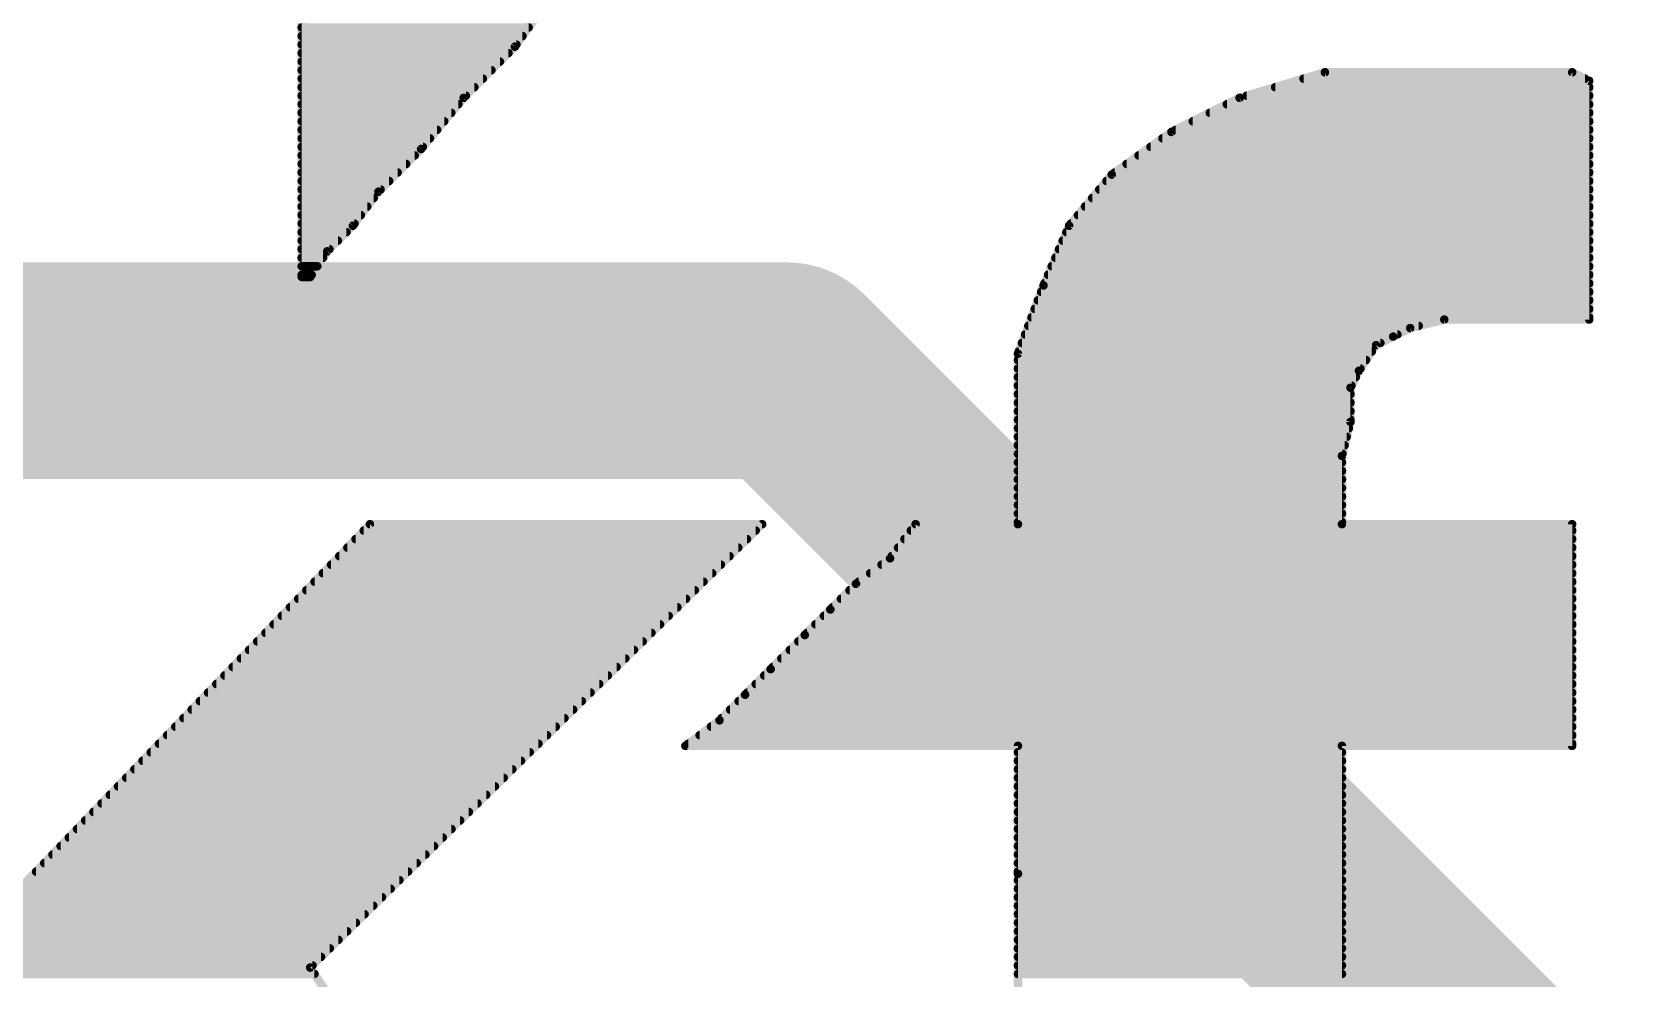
# Model space of a CAD drawing. Extents: x -28 to 79, y -27 to 67.
# Drawn here: x 40.706 to 42.571, y 44.055 to 45.165 of the extents above; entities that cross this region are included whole.
import ezdxf

# ---------------------------------------------------------------- set-up
doc = ezdxf.new("R2010")
doc.units = 0
doc.layers.add('16', color=132, linetype='CONTINUOUS')
doc.layers.add('21', color=41, linetype='CONTINUOUS')

msp = doc.modelspace()

# ---------------------------------------------------------------- linework, layer by layer
at = {"layer": '16', "const_width": 0.254}
for points in [[(19.2405, 44.7675), (41.5925, 44.7675)], [(41.5925, 44.7675), (43.18, 43.18)]]:
    msp.add_lwpolyline(points, dxfattribs=at)
at = {"layer": '16', "const_width": 0.127}
for points in [[(41.6374, 44.8124, 1), (41.5476, 44.7226)], [(41.5925, 44.704, 1), (41.5925, 44.831)]]:
    msp.add_lwpolyline(points, format="xyb", dxfattribs=at)
at = {"layer": '21', "const_width": 0.01}
for points in [[(41.023, 46.1575), (41.023, 44.8775)], [(41.273, 45.1475), (41.323, 45.2175)], [(41.023, 45.17), (41.2891, 45.17)], [(41.023, 45.16), (41.2819, 45.16)], [(41.023, 45.15), (41.2748, 45.15)], [(41.213, 45.0875), (41.273, 45.1475)], [(41.023, 45.14), (41.2655, 45.14)], [(41.023, 45.13), (41.2555, 45.13)], [(41.023, 45.12), (41.2455, 45.12)], [(41.023, 45.11), (41.2355, 45.11)], [(42.123, 45.0875), (42.223, 45.1175)], [(42.198, 45.11), (42.528, 45.11)], [(42.223, 45.1175), (42.513, 45.1175)], [(42.513, 45.1175), (42.533, 45.1075)], [(42.533, 45.1075), (42.533, 44.8275)], [(41.023, 45.1), (41.2255, 45.1)], [(41.023, 45.09), (41.2155, 45.09)], [(41.163, 45.0275), (41.213, 45.0875)], [(42.043, 45.0475), (42.123, 45.0875)], [(42.1313, 45.09), (42.533, 45.09)], [(42.1647, 45.1), (42.533, 45.1)], [(41.023, 45.08), (41.2067, 45.08)], [(41.023, 45.07), (41.1984, 45.07)], [(42.088, 45.07), (42.533, 45.07)], [(42.108, 45.08), (42.533, 45.08)], [(41.023, 45.06), (41.1901, 45.06)], [(41.023, 45.05), (41.1818, 45.05)], [(42.048, 45.05), (42.533, 45.05)], [(42.068, 45.06), (42.533, 45.06)], [(41.023, 45.04), (41.1734, 45.04)], [(41.973, 44.9975), (42.043, 45.0475)], [(42.0325, 45.04), (42.533, 45.04)], [(41.023, 45.03), (41.1651, 45.03)], [(41.023, 45.02), (41.1555, 45.02)], [(41.113, 44.9775), (41.163, 45.0275)], [(42.0045, 45.02), (42.533, 45.02)], [(42.0185, 45.03), (42.533, 45.03)], [(41.023, 45.01), (41.1455, 45.01)], [(41.023, 45), (41.1355, 45)], [(41.923, 44.9375), (41.973, 44.9975)], [(41.9765, 45), (42.533, 45)], [(41.9905, 45.01), (42.533, 45.01)], [(41.023, 44.99), (41.1255, 44.99)], [(41.023, 44.98), (41.1155, 44.98)], [(41.083, 44.9375), (41.113, 44.9775)], [(41.9584, 44.98), (42.533, 44.98)], [(41.9668, 44.99), (42.533, 44.99)], [(41.023, 44.97), (41.1074, 44.97)], [(41.023, 44.96), (41.0999, 44.96)], [(41.9417, 44.96), (42.533, 44.96)], [(41.9501, 44.97), (42.533, 44.97)], [(41.023, 44.95), (41.0924, 44.95)], [(41.023, 44.94), (41.0849, 44.94)], [(41.9251, 44.94), (42.533, 44.94)], [(41.9334, 44.95), (42.533, 44.95)], [(41.023, 44.93), (41.0755, 44.93)], [(41.023, 44.92), (41.0655, 44.92)], [(41.053, 44.9075), (41.083, 44.9375)], [(41.893, 44.8675), (41.923, 44.9375)], [(41.9155, 44.92), (42.533, 44.92)], [(41.9198, 44.93), (42.533, 44.93)], [(41.023, 44.91), (41.0555, 44.91)], [(41.033, 44.8775), (41.053, 44.9075)], [(41.9112, 44.91), (42.533, 44.91)], [(41.023, 44.9), (41.048, 44.9)], [(41.023, 44.89), (41.0413, 44.89)], [(41.9026, 44.89), (42.533, 44.89)], [(41.9069, 44.9), (42.533, 44.9)], [(41.023, 44.88), (41.0347, 44.88)], [(41.023, 44.8775), (41.033, 44.8775)], [(41.863, 44.7875), (41.893, 44.8675)], [(41.8941, 44.87), (42.533, 44.87)], [(41.8984, 44.88), (42.533, 44.88)], [(41.8864, 44.85), (42.533, 44.85)], [(41.8902, 44.86), (42.533, 44.86)], [(41.8789, 44.83), (42.533, 44.83)], [(41.8827, 44.84), (42.533, 44.84)], [(42.363, 44.8275), (42.323, 44.8175)], [(42.533, 44.8275), (42.363, 44.8275)], [(41.8714, 44.81), (42.308, 44.81)], [(41.8752, 44.82), (42.333, 44.82)], [(42.303, 44.8075), (42.283, 44.7975)], [(42.323, 44.8175), (42.303, 44.8075)], [(41.8639, 44.79), (42.278, 44.79)], [(41.8677, 44.8), (42.288, 44.8)], [(42.283, 44.7975), (42.263, 44.7675)], [(41.863, 44.5875), (41.863, 44.7875)], [(41.863, 44.78), (42.2713, 44.78)], [(41.863, 44.77), (42.2647, 44.77)], [(41.863, 44.76), (42.2593, 44.76)], [(42.263, 44.7675), (42.253, 44.7475)], [(41.863, 44.75), (42.2542, 44.75)], [(41.863, 44.74), (42.253, 44.74)], [(42.253, 44.7475), (42.253, 44.7075)], [(41.863, 44.73), (42.253, 44.73)], [(41.863, 44.72), (42.253, 44.72)], [(41.863, 44.71), (42.253, 44.71)], [(41.863, 44.7), (42.2511, 44.7)], [(42.253, 44.7075), (42.243, 44.6675)], [(41.863, 44.69), (42.2486, 44.69)], [(41.863, 44.68), (42.2461, 44.68)], [(41.863, 44.67), (42.2436, 44.67)], [(41.863, 44.66), (42.243, 44.66)], [(42.243, 44.6675), (42.243, 44.5875)], [(41.863, 44.65), (42.243, 44.65)], [(41.863, 44.64), (42.243, 44.64)], [(41.863, 44.63), (42.243, 44.63)], [(41.863, 44.62), (42.243, 44.62)], [(41.863, 44.61), (42.243, 44.61)], [(40.613, 44.0775), (41.103, 44.5875)], [(41.563, 44.5875), (41.033, 44.0675)], [(41.103, 44.5875), (41.563, 44.5875)], [(41.713, 44.5475), (41.743, 44.5875)], [(41.743, 44.5875), (41.863, 44.5875)], [(41.863, 44.6), (42.243, 44.6)], [(41.863, 44.59), (42.243, 44.59)], [(42.243, 44.5875), (42.513, 44.5875)], [(42.513, 44.5875), (42.513, 44.3275)], [(41.0862, 44.57), (41.5452, 44.57)], [(41.0958, 44.58), (41.5554, 44.58)], [(41.7299, 44.57), (42.513, 44.57)], [(41.7374, 44.58), (42.513, 44.58)], [(41.067, 44.55), (41.5248, 44.55)], [(41.0766, 44.56), (41.535, 44.56)], [(41.673, 44.5175), (41.713, 44.5475)], [(41.7149, 44.55), (42.513, 44.55)], [(41.7224, 44.56), (42.513, 44.56)], [(41.0478, 44.53), (41.5044, 44.53)], [(41.0574, 44.54), (41.5146, 44.54)], [(41.6897, 44.53), (42.513, 44.53)], [(41.703, 44.54), (42.513, 44.54)], [(41.0285, 44.51), (41.484, 44.51)], [(41.0381, 44.52), (41.4942, 44.52)], [(41.643, 44.4875), (41.673, 44.5175)], [(41.6655, 44.51), (42.513, 44.51)], [(41.6763, 44.52), (42.513, 44.52)], [(41.0189, 44.5), (41.4738, 44.5)], [(41.6555, 44.5), (42.513, 44.5)], [(40.9997, 44.48), (41.4534, 44.48)], [(41.0093, 44.49), (41.4636, 44.49)], [(41.613, 44.4575), (41.643, 44.4875)], [(41.6355, 44.48), (42.513, 44.48)], [(41.6455, 44.49), (42.513, 44.49)], [(40.9805, 44.46), (41.4331, 44.46)], [(40.9901, 44.47), (41.4432, 44.47)], [(41.573, 44.4175), (41.613, 44.4575)], [(41.6155, 44.46), (42.513, 44.46)], [(41.6255, 44.47), (42.513, 44.47)], [(40.9613, 44.44), (41.4127, 44.44)], [(40.9709, 44.45), (41.4229, 44.45)], [(41.5955, 44.44), (42.513, 44.44)], [(41.6055, 44.45), (42.513, 44.45)], [(40.9421, 44.42), (41.3923, 44.42)], [(40.9517, 44.43), (41.4025, 44.43)], [(41.543, 44.3875), (41.573, 44.4175)], [(41.5755, 44.42), (42.513, 44.42)], [(41.5855, 44.43), (42.513, 44.43)], [(40.9229, 44.4), (41.3719, 44.4)], [(40.9325, 44.41), (41.3821, 44.41)], [(41.5555, 44.4), (42.513, 44.4)], [(41.5655, 44.41), (42.513, 44.41)], [(40.9036, 44.38), (41.3515, 44.38)], [(40.9132, 44.39), (41.3617, 44.39)], [(41.513, 44.3575), (41.543, 44.3875)], [(41.5355, 44.38), (42.513, 44.38)], [(41.5455, 44.39), (42.513, 44.39)], [(40.8844, 44.36), (41.3311, 44.36)], [(40.894, 44.37), (41.3413, 44.37)], [(41.5155, 44.36), (42.513, 44.36)], [(41.5255, 44.37), (42.513, 44.37)], [(40.8748, 44.35), (41.3209, 44.35)], [(41.473, 44.3275), (41.513, 44.3575)], [(41.503, 44.35), (42.513, 44.35)], [(40.8556, 44.33), (41.3006, 44.33)], [(40.8652, 44.34), (41.3107, 44.34)], [(41.863, 44.3275), (41.473, 44.3275)], [(41.4763, 44.33), (42.513, 44.33)], [(41.4897, 44.34), (42.513, 44.34)], [(41.863, 44.1775), (41.863, 44.3275)], [(42.513, 44.3275), (42.243, 44.3275)], [(42.243, 44.3275), (42.243, 43.1675)], [(40.8364, 44.31), (41.2802, 44.31)], [(40.846, 44.32), (41.2904, 44.32)], [(41.863, 44.32), (42.243, 44.32)], [(41.863, 44.31), (42.243, 44.31)], [(40.8172, 44.29), (41.2598, 44.29)], [(40.8268, 44.3), (41.27, 44.3)], [(41.863, 44.3), (42.243, 44.3)], [(41.863, 44.29), (42.243, 44.29)], [(40.798, 44.27), (41.2394, 44.27)], [(40.8076, 44.28), (41.2496, 44.28)], [(41.863, 44.28), (42.243, 44.28)], [(41.863, 44.27), (42.243, 44.27)], [(40.7787, 44.25), (41.219, 44.25)], [(40.7883, 44.26), (41.2292, 44.26)], [(41.863, 44.26), (42.243, 44.26)], [(41.863, 44.25), (42.243, 44.25)], [(40.7595, 44.23), (41.1986, 44.23)], [(40.7691, 44.24), (41.2088, 44.24)], [(41.863, 44.24), (42.243, 44.24)], [(41.863, 44.23), (42.243, 44.23)], [(40.7499, 44.22), (41.1884, 44.22)], [(41.863, 44.22), (42.243, 44.22)], [(40.7307, 44.2), (41.1681, 44.2)], [(40.7403, 44.21), (41.1782, 44.21)], [(41.863, 44.21), (42.243, 44.21)], [(41.863, 44.2), (42.243, 44.2)], [(40.7115, 44.18), (41.1477, 44.18)], [(40.7211, 44.19), (41.1579, 44.19)], [(41.863, 44.19), (42.243, 44.19)], [(41.863, 44.18), (42.243, 44.18)], [(41.863, 43.1675), (41.863, 44.1775)], [(40.6923, 44.16), (41.1273, 44.16)], [(40.7019, 44.17), (41.1375, 44.17)], [(41.863, 44.17), (42.243, 44.17)], [(41.863, 44.16), (42.243, 44.16)], [(40.673, 44.14), (41.1069, 44.14)], [(40.6827, 44.15), (41.1171, 44.15)], [(41.863, 44.15), (42.243, 44.15)], [(41.863, 44.14), (42.243, 44.14)], [(40.6538, 44.12), (41.0865, 44.12)], [(40.6634, 44.13), (41.0967, 44.13)], [(41.863, 44.13), (42.243, 44.13)], [(41.863, 44.12), (42.243, 44.12)], [(40.6346, 44.1), (41.0661, 44.1)], [(40.6442, 44.11), (41.0763, 44.11)], [(41.863, 44.11), (42.243, 44.11)], [(41.863, 44.1), (42.243, 44.1)], [(40.625, 44.09), (41.0559, 44.09)], [(41.863, 44.09), (42.243, 44.09)], [(40.223, 44.07), (41.0356, 44.07)], [(40.6154, 44.08), (41.0457, 44.08)], [(41.033, 44.0675), (41.623, 43.1675)], [(41.863, 44.08), (42.243, 44.08)], [(41.863, 44.07), (42.243, 44.07)], [(40.223, 44.06), (41.0379, 44.06)], [(41.863, 44.06), (42.243, 44.06)]]:
    msp.add_lwpolyline(points, dxfattribs=at)
at = {"layer": '21', "const_width": 0.005}
for points in [[(41.023, 45.1725, 1), (41.023, 45.1675)], [(41.2891, 45.1675, 1), (41.2891, 45.1725)], [(41.023, 45.1625, 1), (41.023, 45.1575)], [(41.023, 45.1525, 1), (41.023, 45.1475)], [(41.271, 45.149, 1), (41.275, 45.146)], [(41.2748, 45.1457, 1), (41.2712, 45.1493)], [(41.2748, 45.1475, 1), (41.2748, 45.1525)], [(41.2819, 45.1575, 1), (41.2819, 45.1625)], [(41.023, 45.1425, 1), (41.023, 45.1375)], [(41.023, 45.1325, 1), (41.023, 45.1275)], [(41.2555, 45.1275, 1), (41.2555, 45.1325)], [(41.2655, 45.1375, 1), (41.2655, 45.1425)], [(41.023, 45.1225, 1), (41.023, 45.1175)], [(41.023, 45.1125, 1), (41.023, 45.1075)], [(41.2355, 45.1075, 1), (41.2355, 45.1125)], [(41.2455, 45.1175, 1), (41.2455, 45.1225)], [(42.198, 45.1125, 1), (42.198, 45.1075)], [(42.223, 45.12, 1), (42.223, 45.115)], [(42.2237, 45.1151, 1), (42.2223, 45.1199)], [(42.5141, 45.1197, 1), (42.5119, 45.1153)], [(42.513, 45.115, 1), (42.513, 45.12)], [(42.528, 45.1075, 1), (42.528, 45.1125)], [(42.5355, 45.1075, 1), (42.5305, 45.1075)], [(42.5319, 45.1053, 1), (42.5341, 45.1097)], [(41.023, 45.1025, 1), (41.023, 45.0975)], [(41.023, 45.0925, 1), (41.023, 45.0875)], [(41.2112, 45.0893, 1), (41.2148, 45.0857)], [(41.2149, 45.0859, 1), (41.2111, 45.0891)], [(41.2155, 45.0875, 1), (41.2155, 45.0925)], [(41.2255, 45.0975, 1), (41.2255, 45.1025)], [(42.1223, 45.0899, 1), (42.1237, 45.0851)], [(42.1241, 45.0853, 1), (42.1219, 45.0897)], [(42.1313, 45.0925, 1), (42.1313, 45.0875)], [(42.1647, 45.1025, 1), (42.1647, 45.0975)], [(42.533, 45.0975, 1), (42.533, 45.1025)], [(42.533, 45.0875, 1), (42.533, 45.0925)], [(41.023, 45.0825, 1), (41.023, 45.0775)], [(41.023, 45.0725, 1), (41.023, 45.0675)], [(41.1984, 45.0675, 1), (41.1984, 45.0725)], [(41.2067, 45.0775, 1), (41.2067, 45.0825)], [(42.088, 45.0725, 1), (42.088, 45.0675)], [(42.108, 45.0825, 1), (42.108, 45.0775)], [(42.533, 45.0775, 1), (42.533, 45.0825)], [(42.533, 45.0675, 1), (42.533, 45.0725)], [(41.023, 45.0625, 1), (41.023, 45.0575)], [(41.023, 45.0525, 1), (41.023, 45.0475)], [(41.1818, 45.0475, 1), (41.1818, 45.0525)], [(41.1901, 45.0575, 1), (41.1901, 45.0625)], [(42.048, 45.0525, 1), (42.048, 45.0475)], [(42.068, 45.0625, 1), (42.068, 45.0575)], [(42.533, 45.0575, 1), (42.533, 45.0625)], [(42.533, 45.0475, 1), (42.533, 45.0525)], [(41.023, 45.0425, 1), (41.023, 45.0375)], [(41.1734, 45.0375, 1), (41.1734, 45.0425)], [(42.0325, 45.0425, 1), (42.0325, 45.0375)], [(42.0419, 45.0497, 1), (42.0441, 45.0453)], [(42.0445, 45.0455, 1), (42.0415, 45.0495)], [(42.533, 45.0375, 1), (42.533, 45.0425)], [(41.023, 45.0325, 1), (41.023, 45.0275)], [(41.023, 45.0225, 1), (41.023, 45.0175)], [(41.1555, 45.0175, 1), (41.1555, 45.0225)], [(41.1611, 45.0291, 1), (41.1649, 45.0259)], [(41.1648, 45.0257, 1), (41.1612, 45.0293)], [(41.1651, 45.0275, 1), (41.1651, 45.0325)], [(42.0045, 45.0225, 1), (42.0045, 45.0175)], [(42.0185, 45.0325, 1), (42.0185, 45.0275)], [(42.533, 45.0275, 1), (42.533, 45.0325)], [(42.533, 45.0175, 1), (42.533, 45.0225)], [(41.023, 45.0125, 1), (41.023, 45.0075)], [(41.023, 45.0025, 1), (41.023, 44.9975)], [(41.1355, 44.9975, 1), (41.1355, 45.0025)], [(41.1455, 45.0075, 1), (41.1455, 45.0125)], [(41.9715, 44.9995, 1), (41.9745, 44.9955)], [(41.9749, 44.9959, 1), (41.9711, 44.9991)], [(41.9765, 45.0025, 1), (41.9765, 44.9975)], [(41.9905, 45.0125, 1), (41.9905, 45.0075)], [(42.533, 45.0075, 1), (42.533, 45.0125)], [(42.533, 44.9975, 1), (42.533, 45.0025)], [(41.023, 44.9925, 1), (41.023, 44.9875)], [(41.023, 44.9825, 1), (41.023, 44.9775)], [(41.1112, 44.9793, 1), (41.1148, 44.9757)], [(41.115, 44.976, 1), (41.111, 44.979)], [(41.1155, 44.9775, 1), (41.1155, 44.9825)], [(41.1255, 44.9875, 1), (41.1255, 44.9925)], [(41.9584, 44.9825, 1), (41.9584, 44.9775)], [(41.9668, 44.9925, 1), (41.9668, 44.9875)], [(42.533, 44.9875, 1), (42.533, 44.9925)], [(42.533, 44.9775, 1), (42.533, 44.9825)], [(41.023, 44.9725, 1), (41.023, 44.9675)], [(41.023, 44.9625, 1), (41.023, 44.9575)], [(41.0999, 44.9575, 1), (41.0999, 44.9625)], [(41.1074, 44.9675, 1), (41.1074, 44.9725)], [(41.9417, 44.9625, 1), (41.9417, 44.9575)], [(41.9501, 44.9725, 1), (41.9501, 44.9675)], [(42.533, 44.9675, 1), (42.533, 44.9725)], [(42.533, 44.9575, 1), (42.533, 44.9625)], [(41.023, 44.9525, 1), (41.023, 44.9475)], [(41.023, 44.9425, 1), (41.023, 44.9375)], [(41.0849, 44.9375, 1), (41.0849, 44.9425)], [(41.0924, 44.9475, 1), (41.0924, 44.9525)], [(41.9251, 44.9425, 1), (41.9251, 44.9375)], [(41.9334, 44.9525, 1), (41.9334, 44.9475)], [(42.533, 44.9475, 1), (42.533, 44.9525)], [(42.533, 44.9375, 1), (42.533, 44.9425)], [(41.023, 44.9325, 1), (41.023, 44.9275)], [(41.023, 44.9225, 1), (41.023, 44.9175)], [(41.0655, 44.9175, 1), (41.0655, 44.9225)], [(41.0755, 44.9275, 1), (41.0755, 44.9325)], [(41.081, 44.939, 1), (41.085, 44.936)], [(41.0848, 44.9357, 1), (41.0812, 44.9393)], [(41.9155, 44.9225, 1), (41.9155, 44.9175)], [(41.9198, 44.9325, 1), (41.9198, 44.9275)], [(41.9211, 44.9391, 1), (41.9249, 44.9359)], [(41.9253, 44.9365, 1), (41.9207, 44.9385)], [(42.533, 44.9275, 1), (42.533, 44.9325)], [(42.533, 44.9175, 1), (42.533, 44.9225)], [(41.023, 44.9125, 1), (41.023, 44.9075)], [(41.0512, 44.9093, 1), (41.0548, 44.9057)], [(41.0551, 44.9061, 1), (41.0509, 44.9089)], [(41.0555, 44.9075, 1), (41.0555, 44.9125)], [(41.9112, 44.9125, 1), (41.9112, 44.9075)], [(42.533, 44.9075, 1), (42.533, 44.9125)], [(41.023, 44.9025, 1), (41.023, 44.8975)], [(41.023, 44.8925, 1), (41.023, 44.8875)], [(41.0413, 44.8875, 1), (41.0413, 44.8925)], [(41.048, 44.8975, 1), (41.048, 44.9025)], [(41.9026, 44.8925, 1), (41.9026, 44.8875)], [(41.9069, 44.9025, 1), (41.9069, 44.8975)], [(42.533, 44.8975, 1), (42.533, 44.9025)], [(42.533, 44.8875, 1), (42.533, 44.8925)], [(41.023, 44.8825, 1), (41.023, 44.8775)], [(41.023, 44.88, 1), (41.023, 44.875)], [(41.0205, 44.8775, 1), (41.0255, 44.8775)], [(41.0309, 44.8789, 1), (41.0351, 44.8761)], [(41.033, 44.875, 1), (41.033, 44.88)], [(41.0347, 44.8775, 1), (41.0347, 44.8825)], [(41.8907, 44.8685, 1), (41.8953, 44.8665)], [(41.8953, 44.8666, 1), (41.8907, 44.8684)], [(41.8941, 44.8725, 1), (41.8941, 44.8675)], [(41.8984, 44.8825, 1), (41.8984, 44.8775)], [(42.533, 44.8775, 1), (42.533, 44.8825)], [(42.533, 44.8675, 1), (42.533, 44.8725)], [(41.8864, 44.8525, 1), (41.8864, 44.8475)], [(41.8902, 44.8625, 1), (41.8902, 44.8575)], [(42.533, 44.8575, 1), (42.533, 44.8625)], [(42.533, 44.8475, 1), (42.533, 44.8525)], [(41.8789, 44.8325, 1), (41.8789, 44.8275)], [(41.8827, 44.8425, 1), (41.8827, 44.8375)], [(42.363, 44.83, 1), (42.363, 44.825)], [(42.3636, 44.8251, 1), (42.3624, 44.8299)], [(42.533, 44.8375, 1), (42.533, 44.8425)], [(42.533, 44.8275, 1), (42.533, 44.8325)], [(42.533, 44.825, 1), (42.533, 44.83)], [(41.8714, 44.8125, 1), (41.8714, 44.8075)], [(41.8752, 44.8225, 1), (41.8752, 44.8175)], [(42.3019, 44.8097, 1), (42.3041, 44.8053)], [(42.3041, 44.8053, 1), (42.3019, 44.8097)], [(42.308, 44.8075, 1), (42.308, 44.8125)], [(42.3224, 44.8199, 1), (42.3236, 44.8151)], [(42.3241, 44.8153, 1), (42.3219, 44.8197)], [(42.333, 44.8175, 1), (42.333, 44.8225)], [(42.5305, 44.8275, 1), (42.5355, 44.8275)], [(41.8639, 44.7925, 1), (41.8639, 44.7875)], [(41.8677, 44.8025, 1), (41.8677, 44.7975)], [(42.278, 44.7875, 1), (42.278, 44.7925)], [(42.2819, 44.7997, 1), (42.2841, 44.7953)], [(42.2851, 44.7961, 1), (42.2809, 44.7989)], [(42.288, 44.7975, 1), (42.288, 44.8025)], [(41.8655, 44.7875, 1), (41.8605, 44.7875)], [(41.8607, 44.7884, 1), (41.8653, 44.7866)], [(41.863, 44.7825, 1), (41.863, 44.7775)], [(41.863, 44.7725, 1), (41.863, 44.7675)], [(42.2647, 44.7675, 1), (42.2647, 44.7725)], [(42.2713, 44.7775, 1), (42.2713, 44.7825)], [(41.863, 44.7625, 1), (41.863, 44.7575)], [(42.2593, 44.7575, 1), (42.2593, 44.7625)], [(42.2609, 44.7689, 1), (42.2651, 44.7661)], [(42.2652, 44.7664, 1), (42.2608, 44.7686)], [(41.863, 44.7525, 1), (41.863, 44.7475)], [(41.863, 44.7425, 1), (41.863, 44.7375)], [(42.2555, 44.7475, 1), (42.2505, 44.7475)], [(42.2508, 44.7486, 1), (42.2552, 44.7464)], [(42.253, 44.7375, 1), (42.253, 44.7425)], [(42.2542, 44.7475, 1), (42.2542, 44.7525)], [(41.863, 44.7325, 1), (41.863, 44.7275)], [(41.863, 44.7225, 1), (41.863, 44.7175)], [(42.253, 44.7275, 1), (42.253, 44.7325)], [(42.253, 44.7175, 1), (42.253, 44.7225)], [(41.863, 44.7125, 1), (41.863, 44.7075)], [(41.863, 44.7025, 1), (41.863, 44.6975)], [(42.2505, 44.7075, 1), (42.2555, 44.7075)], [(42.2554, 44.7069, 1), (42.2506, 44.7081)], [(42.2511, 44.6975, 1), (42.2511, 44.7025)], [(42.253, 44.7075, 1), (42.253, 44.7125)], [(41.863, 44.6925, 1), (41.863, 44.6875)], [(41.863, 44.6825, 1), (41.863, 44.6775)], [(42.2461, 44.6775, 1), (42.2461, 44.6825)], [(42.2486, 44.6875, 1), (42.2486, 44.6925)], [(41.863, 44.6725, 1), (41.863, 44.6675)], [(41.863, 44.6625, 1), (41.863, 44.6575)], [(42.2455, 44.6675, 1), (42.2405, 44.6675)], [(42.2406, 44.6681, 1), (42.2454, 44.6669)], [(42.243, 44.6575, 1), (42.243, 44.6625)], [(42.2436, 44.6675, 1), (42.2436, 44.6725)], [(41.863, 44.6525, 1), (41.863, 44.6475)], [(41.863, 44.6425, 1), (41.863, 44.6375)], [(42.243, 44.6475, 1), (42.243, 44.6525)], [(42.243, 44.6375, 1), (42.243, 44.6425)], [(41.863, 44.6325, 1), (41.863, 44.6275)], [(42.243, 44.6275, 1), (42.243, 44.6325)], [(41.863, 44.6225, 1), (41.863, 44.6175)], [(41.863, 44.6125, 1), (41.863, 44.6075)], [(42.243, 44.6175, 1), (42.243, 44.6225)], [(42.243, 44.6075, 1), (42.243, 44.6125)], [(41.103, 44.59, 1), (41.103, 44.585)], [(41.1048, 44.5858, 1), (41.1012, 44.5892)], [(41.5648, 44.5857, 1), (41.5612, 44.5893)], [(41.563, 44.585, 1), (41.563, 44.59)], [(41.743, 44.59, 1), (41.743, 44.585)], [(41.745, 44.586, 1), (41.741, 44.589)], [(41.863, 44.6025, 1), (41.863, 44.5975)], [(41.863, 44.5925, 1), (41.863, 44.5875)], [(41.8605, 44.5875, 1), (41.8655, 44.5875)], [(41.863, 44.585, 1), (41.863, 44.59)], [(42.243, 44.59, 1), (42.243, 44.585)], [(42.2405, 44.5875, 1), (42.2455, 44.5875)], [(42.243, 44.5975, 1), (42.243, 44.6025)], [(42.243, 44.5875, 1), (42.243, 44.5925)], [(42.5155, 44.5875, 1), (42.5105, 44.5875)], [(42.513, 44.585, 1), (42.513, 44.59)], [(41.0862, 44.5725, 1), (41.0862, 44.5675)], [(41.0958, 44.5825, 1), (41.0958, 44.5775)], [(41.5452, 44.5675, 1), (41.5452, 44.5725)], [(41.5554, 44.5775, 1), (41.5554, 44.5825)], [(41.7299, 44.5725, 1), (41.7299, 44.5675)], [(41.7374, 44.5825, 1), (41.7374, 44.5775)], [(42.513, 44.5775, 1), (42.513, 44.5825)], [(42.513, 44.5675, 1), (42.513, 44.5725)], [(41.067, 44.5525, 1), (41.067, 44.5475)], [(41.0766, 44.5625, 1), (41.0766, 44.5575)], [(41.5248, 44.5475, 1), (41.5248, 44.5525)], [(41.535, 44.5575, 1), (41.535, 44.5625)], [(41.711, 44.549, 1), (41.715, 44.546)], [(41.7145, 44.5455, 1), (41.7115, 44.5495)], [(41.7149, 44.5525, 1), (41.7149, 44.5475)], [(41.7224, 44.5625, 1), (41.7224, 44.5575)], [(42.513, 44.5575, 1), (42.513, 44.5625)], [(42.513, 44.5475, 1), (42.513, 44.5525)], [(41.0478, 44.5325, 1), (41.0478, 44.5275)], [(41.0574, 44.5425, 1), (41.0574, 44.5375)], [(41.5044, 44.5275, 1), (41.5044, 44.5325)], [(41.5146, 44.5375, 1), (41.5146, 44.5425)], [(41.6897, 44.5325, 1), (41.6897, 44.5275)], [(41.703, 44.5425, 1), (41.703, 44.5375)], [(42.513, 44.5375, 1), (42.513, 44.5425)], [(42.513, 44.5275, 1), (42.513, 44.5325)], [(41.0285, 44.5125, 1), (41.0285, 44.5075)], [(41.0381, 44.5225, 1), (41.0381, 44.5175)], [(41.484, 44.5075, 1), (41.484, 44.5125)], [(41.4942, 44.5175, 1), (41.4942, 44.5225)], [(41.6655, 44.5125, 1), (41.6655, 44.5075)], [(41.6715, 44.5195, 1), (41.6745, 44.5155)], [(41.6748, 44.5157, 1), (41.6712, 44.5193)], [(41.6763, 44.5225, 1), (41.6763, 44.5175)], [(42.513, 44.5175, 1), (42.513, 44.5225)], [(42.513, 44.5075, 1), (42.513, 44.5125)], [(41.0189, 44.5025, 1), (41.0189, 44.4975)], [(41.4738, 44.4975, 1), (41.4738, 44.5025)], [(41.6555, 44.5025, 1), (41.6555, 44.4975)], [(42.513, 44.4975, 1), (42.513, 44.5025)], [(40.9997, 44.4825, 1), (40.9997, 44.4775)], [(41.0093, 44.4925, 1), (41.0093, 44.4875)], [(41.4534, 44.4775, 1), (41.4534, 44.4825)], [(41.4636, 44.4875, 1), (41.4636, 44.4925)], [(41.6355, 44.4825, 1), (41.6355, 44.4775)], [(41.6412, 44.4893, 1), (41.6448, 44.4857)], [(41.6448, 44.4857, 1), (41.6412, 44.4893)], [(41.6455, 44.4925, 1), (41.6455, 44.4875)], [(42.513, 44.4875, 1), (42.513, 44.4925)], [(42.513, 44.4775, 1), (42.513, 44.4825)], [(40.9805, 44.4625, 1), (40.9805, 44.4575)], [(40.9901, 44.4725, 1), (40.9901, 44.4675)], [(41.4331, 44.4575, 1), (41.4331, 44.4625)], [(41.4432, 44.4675, 1), (41.4432, 44.4725)], [(41.6112, 44.4593, 1), (41.6148, 44.4557)], [(41.6148, 44.4557, 1), (41.6112, 44.4593)], [(41.6155, 44.4625, 1), (41.6155, 44.4575)], [(41.6255, 44.4725, 1), (41.6255, 44.4675)], [(42.513, 44.4675, 1), (42.513, 44.4725)], [(42.513, 44.4575, 1), (42.513, 44.4625)], [(40.9613, 44.4425, 1), (40.9613, 44.4375)], [(40.9709, 44.4525, 1), (40.9709, 44.4475)], [(41.4127, 44.4375, 1), (41.4127, 44.4425)], [(41.4229, 44.4475, 1), (41.4229, 44.4525)], [(41.5955, 44.4425, 1), (41.5955, 44.4375)], [(41.6055, 44.4525, 1), (41.6055, 44.4475)], [(42.513, 44.4475, 1), (42.513, 44.4525)], [(42.513, 44.4375, 1), (42.513, 44.4425)], [(40.9421, 44.4225, 1), (40.9421, 44.4175)], [(40.9517, 44.4325, 1), (40.9517, 44.4275)], [(41.3923, 44.4175, 1), (41.3923, 44.4225)], [(41.4025, 44.4275, 1), (41.4025, 44.4325)], [(41.5712, 44.4193, 1), (41.5748, 44.4157)], [(41.5748, 44.4157, 1), (41.5712, 44.4193)], [(41.5755, 44.4225, 1), (41.5755, 44.4175)], [(41.5855, 44.4325, 1), (41.5855, 44.4275)], [(42.513, 44.4275, 1), (42.513, 44.4325)], [(42.513, 44.4175, 1), (42.513, 44.4225)], [(40.9229, 44.4025, 1), (40.9229, 44.3975)], [(40.9325, 44.4125, 1), (40.9325, 44.4075)], [(41.3719, 44.3975, 1), (41.3719, 44.4025)], [(41.3821, 44.4075, 1), (41.3821, 44.4125)], [(41.5555, 44.4025, 1), (41.5555, 44.3975)], [(41.5655, 44.4125, 1), (41.5655, 44.4075)], [(42.513, 44.4075, 1), (42.513, 44.4125)], [(42.513, 44.3975, 1), (42.513, 44.4025)], [(40.9036, 44.3825, 1), (40.9036, 44.3775)], [(40.9132, 44.3925, 1), (40.9132, 44.3875)], [(41.3515, 44.3775, 1), (41.3515, 44.3825)], [(41.3617, 44.3875, 1), (41.3617, 44.3925)], [(41.5355, 44.3825, 1), (41.5355, 44.3775)], [(41.5412, 44.3893, 1), (41.5448, 44.3857)], [(41.5448, 44.3857, 1), (41.5412, 44.3893)], [(41.5455, 44.3925, 1), (41.5455, 44.3875)], [(42.513, 44.3875, 1), (42.513, 44.3925)], [(42.513, 44.3775, 1), (42.513, 44.3825)], [(40.8844, 44.3625, 1), (40.8844, 44.3575)], [(40.894, 44.3725, 1), (40.894, 44.3675)], [(41.3311, 44.3575, 1), (41.3311, 44.3625)], [(41.3413, 44.3675, 1), (41.3413, 44.3725)], [(41.5155, 44.3625, 1), (41.5155, 44.3575)], [(41.5255, 44.3725, 1), (41.5255, 44.3675)], [(42.513, 44.3675, 1), (42.513, 44.3725)], [(42.513, 44.3575, 1), (42.513, 44.3625)], [(40.8748, 44.3525, 1), (40.8748, 44.3475)], [(41.3209, 44.3475, 1), (41.3209, 44.3525)], [(41.503, 44.3525, 1), (41.503, 44.3475)], [(41.5112, 44.3593, 1), (41.5148, 44.3557)], [(41.5145, 44.3555, 1), (41.5115, 44.3595)], [(42.513, 44.3475, 1), (42.513, 44.3525)], [(40.8556, 44.3325, 1), (40.8556, 44.3275)], [(40.8652, 44.3425, 1), (40.8652, 44.3375)], [(41.3006, 44.3275, 1), (41.3006, 44.3325)], [(41.3107, 44.3375, 1), (41.3107, 44.3425)], [(41.473, 44.33, 1), (41.473, 44.325)], [(41.4715, 44.3295, 1), (41.4745, 44.3255)], [(41.4763, 44.3325, 1), (41.4763, 44.3275)], [(41.4897, 44.3425, 1), (41.4897, 44.3375)], [(41.8655, 44.3275, 1), (41.8605, 44.3275)], [(41.863, 44.325, 1), (41.863, 44.33)], [(42.243, 44.33, 1), (42.243, 44.325)], [(42.2455, 44.3275, 1), (42.2405, 44.3275)], [(42.5105, 44.3275, 1), (42.5155, 44.3275)], [(42.513, 44.3375, 1), (42.513, 44.3425)], [(42.513, 44.3275, 1), (42.513, 44.3325)], [(42.513, 44.325, 1), (42.513, 44.33)], [(40.8364, 44.3125, 1), (40.8364, 44.3075)], [(40.846, 44.3225, 1), (40.846, 44.3175)], [(41.2802, 44.3075, 1), (41.2802, 44.3125)], [(41.2904, 44.3175, 1), (41.2904, 44.3225)], [(41.863, 44.3225, 1), (41.863, 44.3175)], [(41.863, 44.3125, 1), (41.863, 44.3075)], [(42.243, 44.3175, 1), (42.243, 44.3225)], [(42.243, 44.3075, 1), (42.243, 44.3125)], [(40.8172, 44.2925, 1), (40.8172, 44.2875)], [(40.8268, 44.3025, 1), (40.8268, 44.2975)], [(41.2598, 44.2875, 1), (41.2598, 44.2925)], [(41.27, 44.2975, 1), (41.27, 44.3025)], [(41.863, 44.3025, 1), (41.863, 44.2975)], [(41.863, 44.2925, 1), (41.863, 44.2875)], [(42.243, 44.2975, 1), (42.243, 44.3025)], [(42.243, 44.2875, 1), (42.243, 44.2925)], [(40.798, 44.2725, 1), (40.798, 44.2675)], [(40.8076, 44.2825, 1), (40.8076, 44.2775)], [(41.2394, 44.2675, 1), (41.2394, 44.2725)], [(41.2496, 44.2775, 1), (41.2496, 44.2825)], [(41.863, 44.2825, 1), (41.863, 44.2775)], [(41.863, 44.2725, 1), (41.863, 44.2675)], [(42.243, 44.2775, 1), (42.243, 44.2825)], [(42.243, 44.2675, 1), (42.243, 44.2725)], [(40.7787, 44.2525, 1), (40.7787, 44.2475)], [(40.7883, 44.2625, 1), (40.7883, 44.2575)], [(41.219, 44.2475, 1), (41.219, 44.2525)], [(41.2292, 44.2575, 1), (41.2292, 44.2625)], [(41.863, 44.2625, 1), (41.863, 44.2575)], [(41.863, 44.2525, 1), (41.863, 44.2475)], [(42.243, 44.2575, 1), (42.243, 44.2625)], [(42.243, 44.2475, 1), (42.243, 44.2525)], [(40.7595, 44.2325, 1), (40.7595, 44.2275)], [(40.7691, 44.2425, 1), (40.7691, 44.2375)], [(41.1986, 44.2275, 1), (41.1986, 44.2325)], [(41.2088, 44.2375, 1), (41.2088, 44.2425)], [(41.863, 44.2425, 1), (41.863, 44.2375)], [(41.863, 44.2325, 1), (41.863, 44.2275)], [(42.243, 44.2375, 1), (42.243, 44.2425)], [(42.243, 44.2275, 1), (42.243, 44.2325)], [(40.7499, 44.2225, 1), (40.7499, 44.2175)], [(41.1884, 44.2175, 1), (41.1884, 44.2225)], [(41.863, 44.2225, 1), (41.863, 44.2175)], [(42.243, 44.2175, 1), (42.243, 44.2225)], [(40.7307, 44.2025, 1), (40.7307, 44.1975)], [(40.7403, 44.2125, 1), (40.7403, 44.2075)], [(41.1681, 44.1975, 1), (41.1681, 44.2025)], [(41.1782, 44.2075, 1), (41.1782, 44.2125)], [(41.863, 44.2125, 1), (41.863, 44.2075)], [(41.863, 44.2025, 1), (41.863, 44.1975)], [(42.243, 44.2075, 1), (42.243, 44.2125)], [(42.243, 44.1975, 1), (42.243, 44.2025)], [(40.7115, 44.1825, 1), (40.7115, 44.1775)], [(40.7211, 44.1925, 1), (40.7211, 44.1875)], [(41.1477, 44.1775, 1), (41.1477, 44.1825)], [(41.1579, 44.1875, 1), (41.1579, 44.1925)], [(41.863, 44.1925, 1), (41.863, 44.1875)], [(41.863, 44.1825, 1), (41.863, 44.1775)], [(41.8655, 44.1775, 1), (41.8605, 44.1775)], [(41.8605, 44.1775, 1), (41.8655, 44.1775)], [(42.243, 44.1875, 1), (42.243, 44.1925)], [(42.243, 44.1775, 1), (42.243, 44.1825)], [(41.1273, 44.1575, 1), (41.1273, 44.1625)], [(41.1375, 44.1675, 1), (41.1375, 44.1725)], [(41.863, 44.1725, 1), (41.863, 44.1675)], [(41.863, 44.1625, 1), (41.863, 44.1575)], [(42.243, 44.1675, 1), (42.243, 44.1725)], [(42.243, 44.1575, 1), (42.243, 44.1625)], [(41.1069, 44.1375, 1), (41.1069, 44.1425)], [(41.1171, 44.1475, 1), (41.1171, 44.1525)], [(41.863, 44.1525, 1), (41.863, 44.1475)], [(41.863, 44.1425, 1), (41.863, 44.1375)], [(42.243, 44.1475, 1), (42.243, 44.1525)], [(42.243, 44.1375, 1), (42.243, 44.1425)], [(41.0865, 44.1175, 1), (41.0865, 44.1225)], [(41.0967, 44.1275, 1), (41.0967, 44.1325)], [(41.863, 44.1325, 1), (41.863, 44.1275)], [(41.863, 44.1225, 1), (41.863, 44.1175)], [(42.243, 44.1275, 1), (42.243, 44.1325)], [(42.243, 44.1175, 1), (42.243, 44.1225)], [(41.0661, 44.0975, 1), (41.0661, 44.1025)], [(41.0763, 44.1075, 1), (41.0763, 44.1125)], [(41.863, 44.1125, 1), (41.863, 44.1075)], [(41.863, 44.1025, 1), (41.863, 44.0975)], [(42.243, 44.1075, 1), (42.243, 44.1125)], [(42.243, 44.0975, 1), (42.243, 44.1025)], [(41.0559, 44.0875, 1), (41.0559, 44.0925)], [(41.863, 44.0925, 1), (41.863, 44.0875)], [(42.243, 44.0875, 1), (42.243, 44.0925)], [(41.0351, 44.0689, 1), (41.0309, 44.0661)], [(41.0312, 44.0693, 1), (41.0348, 44.0657)], [(41.0356, 44.0675, 1), (41.0356, 44.0725)], [(41.0457, 44.0775, 1), (41.0457, 44.0825)], [(41.863, 44.0825, 1), (41.863, 44.0775)], [(41.863, 44.0725, 1), (41.863, 44.0675)], [(42.243, 44.0775, 1), (42.243, 44.0825)], [(42.243, 44.0675, 1), (42.243, 44.0725)], [(41.0379, 44.0575, 1), (41.0379, 44.0625)], [(41.863, 44.0625, 1), (41.863, 44.0575)], [(42.243, 44.0575, 1), (42.243, 44.0625)]]:
    msp.add_lwpolyline(points, format="xyb", dxfattribs=at)

doc.saveas('drawing.dxf')
